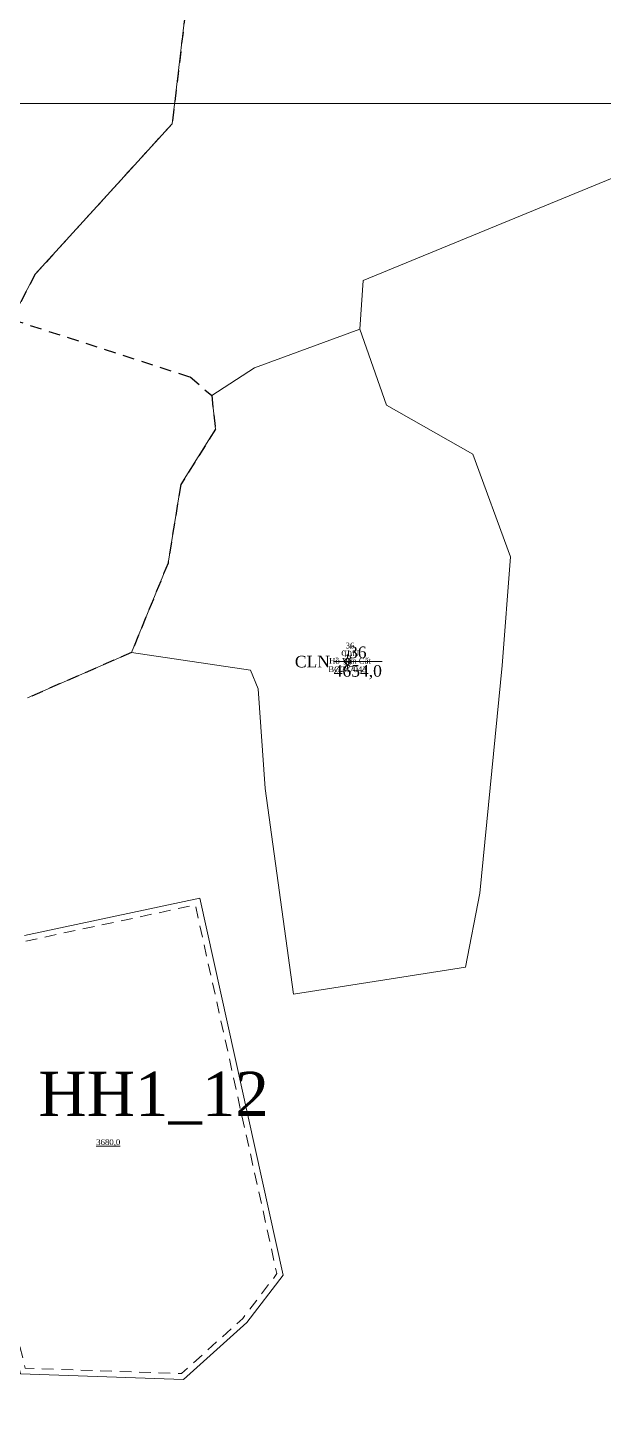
# Model space of a CAD drawing. Header units: metres. Extents: x 542180 to 550635, y 1840441 to 1846931.
# Drawn here: x 546973.1 to 547072.3, y 1842430.7 to 1842670.3 of the extents above; entities that cross this region are included whole.
import ezdxf
from ezdxf.enums import TextEntityAlignment as Align

# ---------------------------------------------------------------- set-up
doc = ezdxf.new("R2010")
doc.units = ezdxf.units.M
doc.header["$MEASUREMENT"] = 0
doc.linetypes.add('DGN Style 2', pattern=[3.355162, 2.013097, -1.342065])
for name, color, linetype, lineweight in [('Level 10', 7, 'Continuous', 0), ('Level 11', 7, 'Continuous', 0), ('Level 13', 7, 'Continuous', 0), ('Level 15', 7, 'Continuous', 0), ('Level 19', 7, 'Continuous', 0), ('Level 2', 7, 'Continuous', 0), ('Level 28', 7, 'Continuous', 0), ('Level 30', 7, 'Continuous', 0), ('Level 34', 7, 'Continuous', 0), ('Level 4', 7, 'Continuous', 0), ('Level 5', 7, 'Continuous', 0), ('Level 6', 7, 'Continuous', 0), ('Level 62', 7, 'Continuous', 0)]:
    doc.layers.add(name, color=color, linetype=linetype, lineweight=lineweight)
doc.styles.add('Style-Times New Roman', font='times.ttf')

# ---------------------------------------------------------------- blocks, each defined once
blk = doc.blocks.new('CENTRD')
at = {"layer": 'Level 11', "linetype": 'Continuous', "lineweight": 0}
h = blk.add_hatch(color=1, dxfattribs=at)
edge = h.paths.add_edge_path()
edge.add_arc((0, 0), 1.5, 0, 360)
at = {"layer": 'Level 11', "color": 1, "linetype": 'Continuous', "lineweight": 0}
for p, q in [((-6.25, 0), (-12.5, 0)), ((0, 6.25), (-6.25, 0)), ((-6.25, 0), (0, -6.25)), ((0, 12.5), (0, 6.25)), ((6.25, 0), (0, 6.25)), ((0, -6.25), (6.25, 0)), ((12.5, 0), (6.25, 0)), ((0, -6.25), (0, -12.5))]:
    blk.add_line(p, q, dxfattribs=at)
blk = doc.blocks.new('N_THUA_114')
at = {"layer": 'Level 13', "color": 1, "linetype": 'Continuous', "lineweight": 0}
blk.add_line((-2.427271, 0), (5.982729, 0), dxfattribs=at)
at = {"layer": 'Level 13', "color": 5, "linetype": 'Continuous', "lineweight": 0, "style": 'Style-Times New Roman'}
blk.add_text('36', height=2, dxfattribs=at).set_placement((1.777729, 1.6), align=Align.MIDDLE_CENTER)
at = {"layer": 'Level 2', "color": 3, "linetype": 'Continuous', "lineweight": 0, "style": 'Style-Times New Roman'}
blk.add_text('CLN', height=2, dxfattribs=at).set_placement((-3.027271, 0), align=Align.MIDDLE_RIGHT)
at = {"layer": 'Level 4', "color": 1, "linetype": 'Continuous', "lineweight": 0, "style": 'Style-Times New Roman'}
blk.add_text('4654,0', height=2, dxfattribs=at).set_placement((1.777729, -1.6), align=Align.MIDDLE_CENTER)

msp = doc.modelspace()

# ---------------------------------------------------------------- linework, layer by layer
at = {"layer": 'Level 10', "color": 7, "lineweight": 0}
msp.add_line((546973.04, 1842554.81), (546991, 1842562.63), dxfattribs=at)
at = {"layer": 'Level 10', "color": 7, "lineweight": 0, "flags": 128}
for points in [[(546997.48, 1842753.92), (547001.06, 1842679.57), (546997.97, 1842653.77), (546974.4, 1842627.83), (546970.32, 1842620.04), (546964.9, 1842623.49), (546962.23, 1842625.04), (546956.35, 1842629.44)], [(547030.34, 1842618.36), (547030.88, 1842626.74), (547074.77, 1842644.8), (547084.76, 1842683.4), (547171.2137, 1842694.0551), (547205.25, 1842698.25)], [(547030.34, 1842618.36), (547034.9, 1842605.26), (547049.79, 1842596.84), (547056.32, 1842579.13), (547054.87, 1842560.39), (547051.03, 1842521.17), (547048.52, 1842508.41), (547018.9, 1842503.76), (547014.04, 1842539.19), (547012.8, 1842556.38), (547011.5, 1842559.56), (546991, 1842562.63)], [(546991, 1842562.63), (546997.27, 1842578.04), (546999.47, 1842591.56), (547005.44, 1842601.1), (547004.8, 1842606.92), (547012.19, 1842611.71), (547030.34, 1842618.36)]]:
    msp.add_lwpolyline(points, dxfattribs=at)
at = {"layer": 'Level 30', "color": 5, "linetype": 'Continuous', "lineweight": 0, "flags": 128}
msp.add_lwpolyline([(546972.5568, 1842513.8658), (547002.7313, 1842520.2993), (547017.1165, 1842455.3324), (547010.8809, 1842447.1649), (546999.9438, 1842437.3225), (546971.855, 1842438.3148), (546954.6813, 1842510.0546), (546960.4162, 1842511.2773)], dxfattribs=at)
at = {"layer": 'Level 34', "color": 2, "linetype": 'DGN Style 2', "lineweight": 30}
for p, q in [((547001.06, 1842679.57), (546997.97, 1842653.77)), ((546997.97, 1842653.77), (546974.4, 1842627.83)), ((546974.4, 1842627.83), (546970.32, 1842620.04)), ((546970.32, 1842620.04), (547001.1, 1842610.12)), ((547001.1, 1842610.12), (547004.8, 1842606.92)), ((547004.8, 1842606.92), (547005.44, 1842601.1)), ((547005.44, 1842601.1), (546999.47, 1842591.56)), ((546999.47, 1842591.56), (546997.27, 1842578.04)), ((546997.27, 1842578.04), (546991, 1842562.63)), ((546991, 1842562.63), (546973.04, 1842554.81))]:
    msp.add_line(p, q, dxfattribs=at)
at = {"layer": 'Level 6', "color": 2, "linetype": 'DGN Style 2', "lineweight": 0, "flags": 128}
msp.add_lwpolyline([(546972.765323, 1842512.887783), (547001.969446, 1842519.114389), (547016.039693, 1842455.569893), (547010.142655, 1842447.845848), (546999.575254, 1842438.336144), (546972.650443, 1842439.287323), (546955.892505, 1842509.290358), (546960.624717, 1842510.299281)], dxfattribs=at)
at = {"layer": 'Level 62', "color": 7, "linetype": 'Continuous', "lineweight": 0, "flags": 128}
msp.add_lwpolyline([(546496.4794, 1842657.229), (547267.2922, 1842657.229), (547267.2922, 1842276.5675)], dxfattribs=at)

# ---------------------------------------------------------------- block references
at = {"layer": 'Level 11', "color": 1, "linetype": 'Continuous', "lineweight": 0, "xscale": 0.1, "yscale": 0.1, "zscale": 0.1}
msp.add_blockref('CENTRD', (547028.2, 1842561.06), dxfattribs=at)
at = {"layer": 'Level 2', "color": 3, "linetype": 'Continuous', "lineweight": 0}
msp.add_blockref('N_THUA_114', (547028.2, 1842561.06), dxfattribs=at)

# ---------------------------------------------------------------- texts
at = {"layer": 'Level 15', "color": 1, "linetype": 'Continuous', "lineweight": 0, "insert": (547028.632585, 1842562.499488), "char_height": 1, "attachment_point": 5, "line_spacing_factor": 0.790495, "style": 'Style-Times New Roman'}
msp.add_mtext('36\\PCLN\\PHồ Văn Cất', dxfattribs=at)
at = {"layer": 'Level 19', "color": 2, "linetype": 'Continuous', "lineweight": 0, "insert": (547028.2, 1842561.06), "char_height": 1, "attachment_point": 5, "line_spacing_factor": 0.790495, "style": 'Style-Times New Roman'}
msp.add_mtext('10\\P36\\PBG287043', dxfattribs=at)
at = {"layer": 'Level 28', "color": 1, "lineweight": 0, "style": 'Style-Times New Roman'}
msp.add_text('HH1_12', height=7.634073, dxfattribs=at).set_placement((546974.934448, 1842482.736468))
at = {"layer": 'Level 5', "color": 5, "linetype": 'Continuous', "lineweight": 0, "style": 'Style-Times New Roman'}
msp.add_text('%%u3680,0%%U', height=1, dxfattribs=at).set_placement((546986.968241, 1842478.23645), align=Align.MIDDLE_CENTER)

doc.saveas('drawing.dxf')
